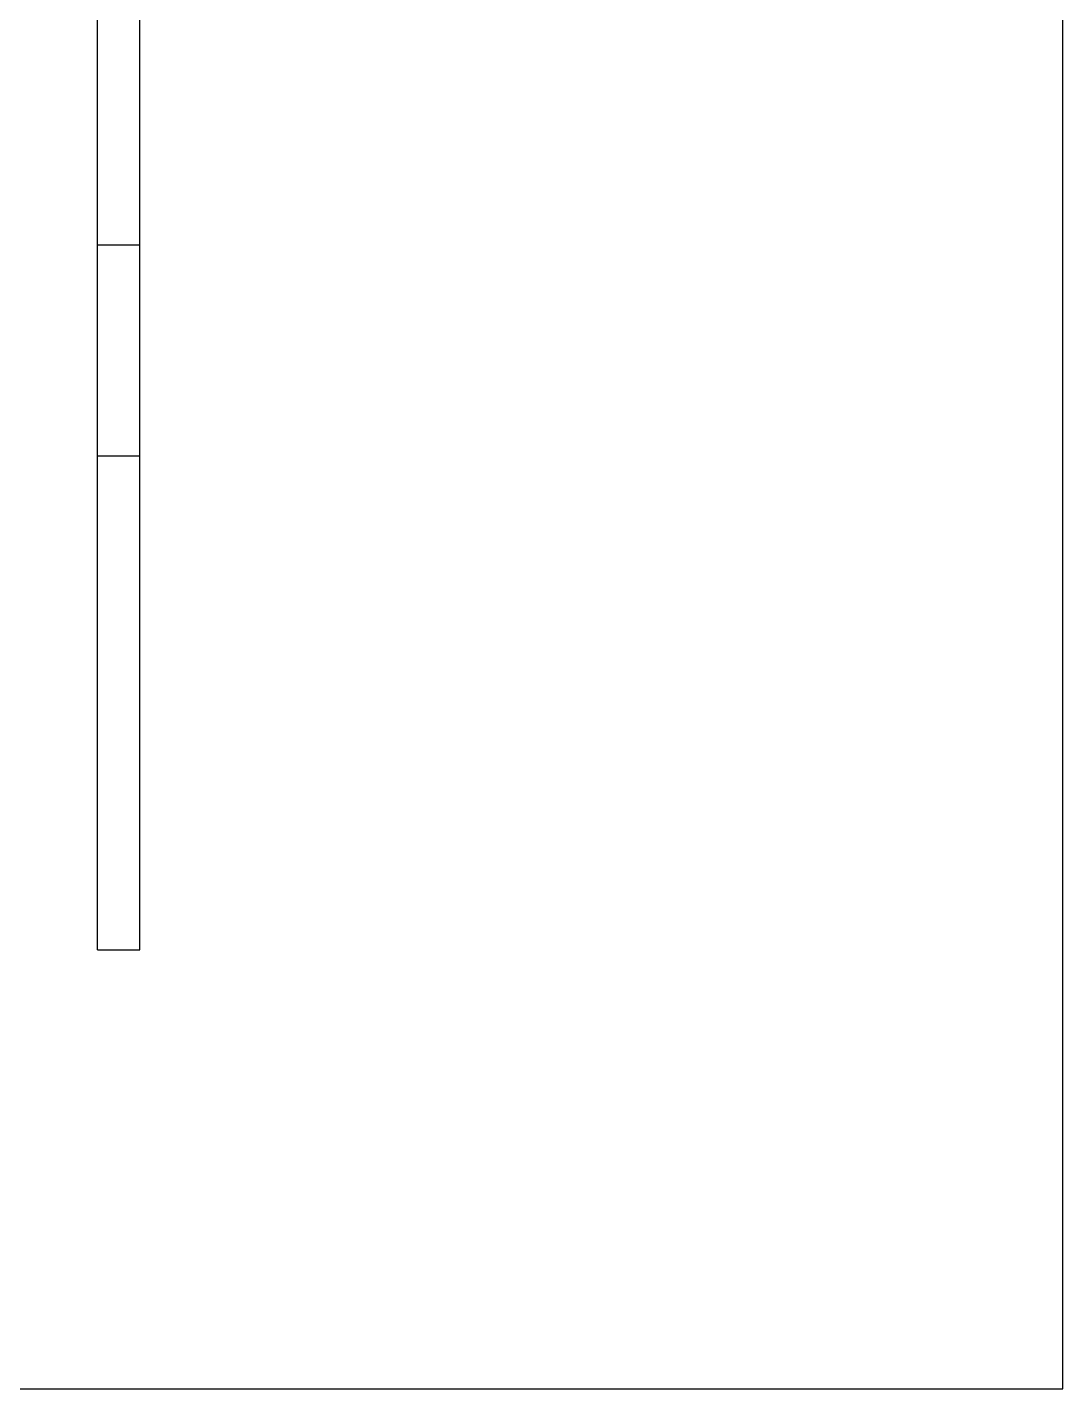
# Model space of a CAD drawing. Header units: millimetres. Extents: x 0 to 420, y 0 to 297.
# Drawn here: x 346.6 to 420, y 0 to 96.6 of the extents above; entities that cross this region are included whole.
import ezdxf

# ---------------------------------------------------------------- set-up
doc = ezdxf.new("R2010")
doc.units = ezdxf.units.MM
doc.header["$LTSCALE"] = 23.1
doc.layers.get('0').update_dxf_attribs({"linetype": 'CONTINUOUS'})

msp = doc.modelspace()

# ---------------------------------------------------------------- linework, layer by layer
at = {"color": 7, "linetype": 'Continuous'}
for p, q in [((420, 0), (420, 297)), ((351.574, 31.13), (351.574, 261.13)), ((354.574, 31.13), (354.574, 261.13)), ((351.574, 81.13), (354.574, 81.13)), ((354.574, 66.13), (351.574, 66.13)), ((351.574, 31.13), (354.574, 31.13)), ((0, 0), (420, 0))]:
    msp.add_line(p, q, dxfattribs=at)

doc.saveas('drawing.dxf')
